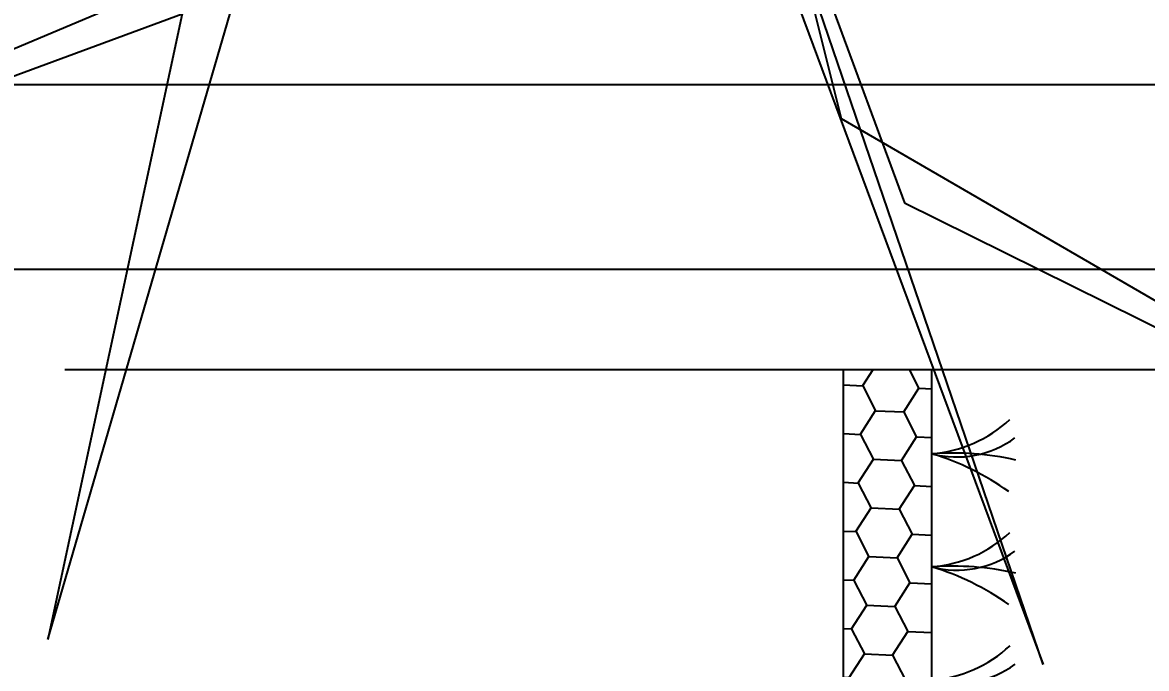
# Model space of a CAD drawing. Header units: inches. Extents: x -48022 to 80112, y -8164 to 5118.
# Drawn here: x 69979.3 to 70087.6, y -1934.6 to -1872.3 of the extents above; entities that cross this region are included whole.
import ezdxf

# ---------------------------------------------------------------- set-up
doc = ezdxf.new("R2010")
doc.units = ezdxf.units.IN
doc.header["$LTSCALE"] = 10
doc.header["$PDMODE"] = 32
doc.linetypes.add('Amconstr', pattern=[9999, 9999, 0])
doc.layers.add('07--DIM-3', color=3, linetype='Continuous', lineweight=35)
for name, color, linetype in [('1_BUSH', 3, 'Continuous'), ('1_DIM', 1, 'Continuous'), ('1_HATCH', 8, 'Continuous'), ('1_LINE', 4, 'Continuous'), ('CKS_PROPERTY LINE', 5, 'Continuous'), ('MS GATE', 1, 'Continuous'), ('PLOT LINE', 3, 'Continuous'), ('trees', 109, 'Continuous')]:
    doc.layers.add(name, color=color, linetype=linetype)
doc.styles.add('TIME NEW', font='times.ttf')
doc.dimstyles.new('Copy of Dim 1-32', dxfattribs={"dimtxt": 120, "dimasz": 96, "dimexe": 96, "dimexo": 96, "dimgap": 24, "dimtad": 1, "dimdec": 0, "dimzin": 3, "dimdsep": 46, "dimlunit": 4, "dimtxsty": 'TIME NEW', "dimblk": 'ARCHTICK', "dimcen": 24, "dimdle": 96, "dimclrd": 1, "dimclre": 1, "dimclrt": 3, "dimadec": 0, "dimazin": 0, "dimtfac": 1, "dimtdec": 0, "dimtofl": 0, "dimtmove": 0, "dimatfit": 3, "dimfxl": 0, "dimtolj": 1, "dimtzin": 0, "dimarcsym": 0})

# ---------------------------------------------------------------- blocks, each defined once
blk = doc.blocks.new('Arpls009')
at = {"layer": 'trees', "color": 25, "linetype": 'ByBlock'}
for p, q in [((0.07786, -0.18056), (0.0333, -0.00348)), ((0.13415, -0.33301), (0.02275, -0.007)), ((0.02275, -0.007), (0.09545, -0.20401)), ((0.01923, -0.02341), (0.13415, -0.33301)), ((-0.14377, -0.32597), (-0.08983, -0.14069)), ((-0.11328, -0.1442), (-0.29739, -0.2216)), ((-0.29739, -0.2216), (-0.10625, -0.15124)), ((-0.10625, -0.15124), (-0.14377, -0.32597)), ((0.25142, -0.28141), (0.07786, -0.18056)), ((0.09545, -0.20401), (0.25142, -0.28141))]:
    blk.add_line(p, q, dxfattribs=at)
blk = doc.blocks.new('A$C67A85A5A')
at = {"layer": '1_BUSH'}
for centre, radius, start, end in [((-0.1042, 0.0275), 0.1078, 345.2267, 36.3918), ((0.3195, 0.0225), 0.3203, 167.4058, 184.0212), ((-0.1428, -0.0116), 0.1433, 4.6309, 42.8937), ((0.2869, -0.0882), 0.3002, 144.8349, 162.9175)]:
    blk.add_arc(centre, radius, start, end, dxfattribs=at)
blk = doc.blocks.new('A$C065A3FC7')
at = {"layer": '1_HATCH'}
h = blk.add_hatch(dxfattribs=at)
h.set_pattern_fill('HONEY', color=256, scale=0.2, angle=32.6237, style=0)
h.set_pattern_definition([(147.37629, (-147.5035, 587.07314), (-0.5057477, 0.976675), [0.635, -1.27]), (27.37629, (-147.5035, 587.07314), (1.09869924, -0.05034714), [0.635, -1.27]), (87.37629, (-147.5035, 587.07314), (0.5929515, 0.9263279), [-1.27, 0.635])])
h.paths.add_polyline_path([(189.504, 388.018), (216.004, 388.018), (216.004, 386.018), (189.504, 386.018)])
h = blk.add_hatch(dxfattribs=at)
h.set_pattern_fill('HONEY', color=256, scale=0.2, angle=32.6237, style=0)
h.set_pattern_definition([(147.37629, (-147.5035, 587.07314), (-0.5057477, 0.976675), [0.635, -1.27]), (27.37629, (-147.5035, 587.07314), (1.09869924, -0.05034714), [0.635, -1.27]), (87.37629, (-147.5035, 587.07314), (0.5929515, 0.9263279), [-1.27, 0.635])])
h.paths.add_polyline_path([(189.504, 388.018), (216.004, 388.018), (216.004, 386.018), (189.504, 386.018)])
at = {"layer": '1_DIM'}
blk.add_lwpolyline([(189.504, 368.439), (189.504, 554.949)], dxfattribs=at)
at = {"layer": '1_LINE'}
for points in [[(261.932, 388.018), (189.504, 388.018)], [(261.932, 386.018), (189.504, 386.018)]]:
    blk.add_lwpolyline(points, dxfattribs=at)
at = {"layer": '1_BUSH', "xscale": 20.51667816956422, "yscale": 20.51667816956422, "zscale": 20.51667816956422}
for p in [(191.408, 388.015), (193.963, 388.016), (196.519, 388.018)]:
    blk.add_blockref('A$C67A85A5A', p, dxfattribs=at)
blk = doc.blocks.new('admin enlclave road')
at = {"layer": 'CKS_PROPERTY LINE'}
blk.add_line((45070.2906, -5312.2613), (44591.253, -5378.1015), dxfattribs=at)
at = {"layer": 'CKS_PROPERTY LINE', "color": 0, "lineweight": -3, "xscale": 0.1000000000001301, "yscale": 0.1000000000001301, "zscale": 0.1000000000001301, "rotation": 277.8258493161042}
blk.add_blockref('A$C065A3FC7', (44802.2137, -5330.2059), dxfattribs=at)
blk = doc.blocks.new('_ArchTick')
at = {"color": 0, "const_width": 0.15}
blk.add_lwpolyline([(-0.5, -0.5), (0.5, 0.5)], dxfattribs=at)
blk = doc.blocks.new('*D114')
at = {"layer": '07--DIM-3', "color": 1, "linetype": 'Amconstr', "lineweight": -2, "transparency": 16777216}
for p, q in [((59453.78, -1974.3), (59453.78, -2157.38)), ((70241.32, -1974.31), (70241.32, -2157.38)), ((59357.78, -2061.38), (70337.32, -2061.38))]:
    blk.add_line(p, q, dxfattribs=at)
at = {"layer": 'Defpoints', "color": 0, "linetype": 'Amconstr', "transparency": 16777216}
for p in [(59453.78, -1878.3), (70241.32, -1878.31), (70241.32, -2061.38)]:
    blk.add_point(p, dxfattribs=at)
at = {"layer": '07--DIM-3', "color": 1, "linetype": 'Amconstr', "lineweight": -2, "transparency": 16777216, "xscale": 96, "yscale": 96, "zscale": 96, "rotation": 180}
blk.add_blockref('_ArchTick', (59453.78, -2061.38), dxfattribs=at)
at = {"layer": '07--DIM-3', "color": 1, "linetype": 'Amconstr', "lineweight": -2, "transparency": 16777216, "xscale": 96, "yscale": 96, "zscale": 96}
blk.add_blockref('_ArchTick', (70241.32, -2061.38), dxfattribs=at)
at = {"layer": '07--DIM-3', "color": 3, "linetype": 'Amconstr', "lineweight": 25, "transparency": 16777216, "insert": (64847.55, -1976.17), "char_height": 120, "attachment_point": 5, "style": 'TIME NEW'}
blk.add_mtext('\\A1;899\'-0"', dxfattribs=at)

msp = doc.modelspace()

# ---------------------------------------------------------------- linework, layer by layer
at = {"layer": 'PLOT LINE'}
msp.add_lwpolyline([(71861.75, 4777.22), (70241.32, -1878.31), (66535.12, -1878.31), (66535.12, -1767.31)], dxfattribs=at)

# ---------------------------------------------------------------- block references
at = {"layer": 'MS GATE', "linetype": 'Amconstr', "lineweight": 25, "xscale": 42.66674600251998, "yscale": 42.66674600251998, "zscale": 42.66674600251998, "rotation": 352.174150691152}
msp.add_blockref('admin enlclave road', (-1794383.54, 484490.75), dxfattribs=at)
at = {"layer": 'trees', "xscale": 345, "yscale": 345, "zscale": 345}
msp.add_blockref('Arpls009', (70031.35, -1819.3), dxfattribs=at)

# ---------------------------------------------------------------- dimensions: what is measured, and where the dimension line sits
at = {"layer": '07--DIM-3', "linetype": 'Amconstr', "lineweight": 25}
dim = msp.add_aligned_dim(p1=(59453.78, -1878.3), p2=(70241.32, -1878.31), distance=-183.08, dimstyle='Copy of Dim 1-32', dxfattribs=at)
dim.commit()
dim.dimension.update_dxf_attribs({"geometry": '*D114', "text_midpoint": (64847.55, -1976.17)})

doc.saveas('drawing.dxf')
